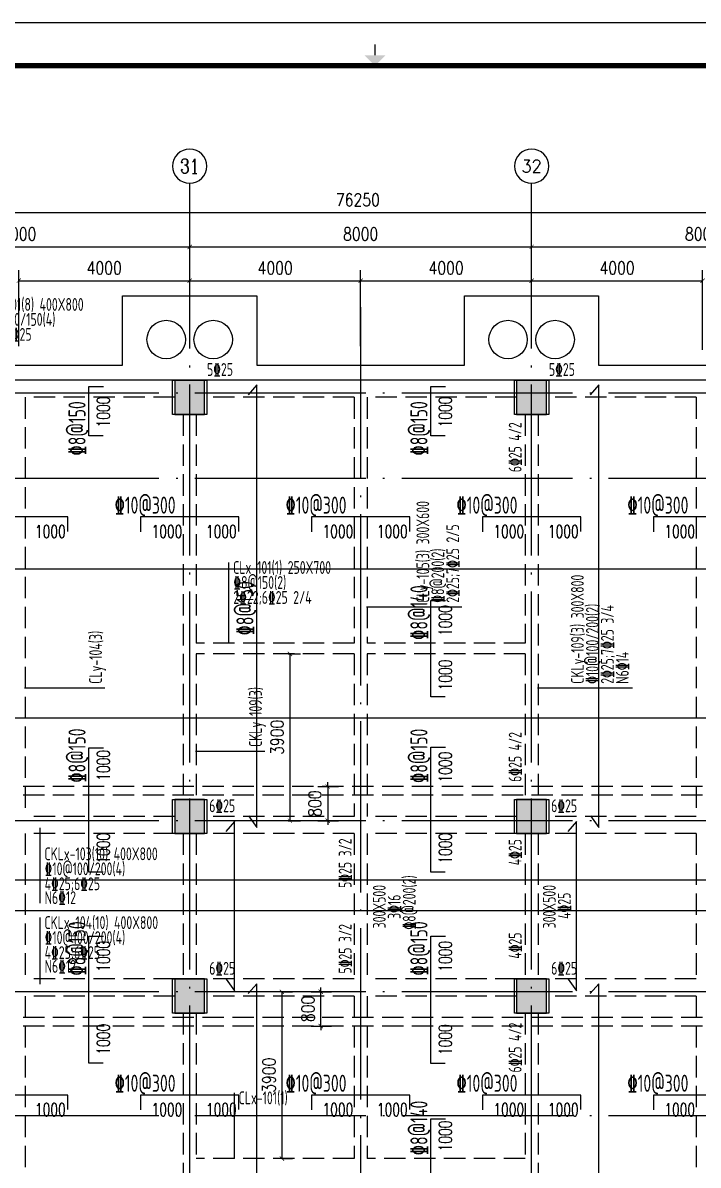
# Model space of a CAD drawing. Header units: millimetres. Extents: x 2998490 to 15040601, y 444546 to 7822218.
# Drawn here: x 14653362 to 14669164, y 7711356 to 7738064 of the extents above; entities that cross this region are included whole.
import ezdxf
from ezdxf.enums import TextEntityAlignment as Align

# ---------------------------------------------------------------- set-up
doc = ezdxf.new("R2010")
doc.units = ezdxf.units.MM
doc.header["$LTSCALE"] = 2000
doc.linetypes.add('DASH', pattern=[0.35, 0.25, -0.1])
doc.linetypes.add('DOTE', pattern=[2.42, 2, -0.2, 0.02, -0.2])
for name, color, linetype in [('3-AXIS', 3, 'Continuous'), ('3-AXIS_TEXT', 7, 'Continuous'), ('3-ban', 84, 'Continuous'), ('3-ban-rein', 1, 'Continuous'), ('3-ban-TEXT', 7, 'Continuous'), ('3-column-DOWN', 232, 'Continuous'), ('3-COLUMN-UP', 2, 'Continuous'), ('3-dote', 43, 'DOTE'), ('3-HATCH', 8, 'Continuous'), ('3-liang-rein-X', 54, 'Continuous'), ('3-liang-rein-Y', 130, 'Continuous'), ('3-liang-R截面-X', 50, 'Continuous'), ('3-liang-R截面-Y', 70, 'Continuous'), ('3-liang-s-1', 44, 'Continuous'), ('3-liang-xu', 120, 'DASH'), ('3-装饰线脚', 7, 'Continuous'), ('AXIS', 3, 'Continuous'), ('AXIS_TEXT', 7, 'Continuous'), ('图框', 7, 'Continuous')]:
    doc.layers.add(name, color=color, linetype=linetype)
doc.layers.add('3-零部件', color=73, linetype='Continuous', lineweight=5)
doc.styles.add('_TCH_AXIS', font='COMPLEX', dxfattribs={"bigfont": 'GBCBIG'})
doc.styles.add('COMPLEX', font='COMPLEX')
doc.styles.add('DIM_FONT', font='SIMPLEX', dxfattribs={"width": 0.8, "bigfont": 'HZTXT'})
doc.styles.add('TJ1', font='tj-romans1.shx', dxfattribs={"width": 0.8, "bigfont": 'tj-hztxt1.shx'})
doc.styles.add('TSSD_Rein', font='Tssdeng.shx', dxfattribs={"width": 0.7, "bigfont": 'hztxt.shx'})
doc.dimstyles.new('DIMN100', dxfattribs={"dimtxt": 300, "dimasz": 100, "dimexe": 250, "dimexo": 300, "dimgap": 150, "dimtad": 1, "dimdec": 0, "dimzin": 0, "dimdsep": 46, "dimtxsty": 'DIM_FONT', "dimblk": 'ARCHTICK', "dimcen": 0.09, "dimclrt": 7, "dimazin": 2, "dimtfac": 1, "dimtdec": 0, "dimtix": 1, "dimtmove": 2, "dimatfit": 3, "dimldrblk": 'ARCHTICK', "dimfxl": 0, "dimtolj": 1, "dimtzin": 0, "dimarcsym": 0})

# ---------------------------------------------------------------- blocks, each defined once
blk = doc.blocks.new('TJAD_TK_A0')
at = {"layer": '图框'}
blk.add_line((2162, 399.3), (973, 399.3), dxfattribs=at)
at = {"layer": '图框', "const_width": 0.3}
blk.add_lwpolyline([(1567.5, 391.74), (1567.5, 394.24)], dxfattribs=at)
at = {"layer": '图框', "const_width": 1.2}
blk.add_lwpolyline([(2152, -431.7), (2152, 389.3), (998, 389.3), (998, -431.7)], close=True, dxfattribs=at)
at = {"layer": '图框'}
blk.add_solid([(1565, 391.74), (1570, 391.74), (1567.5, 389.24)], dxfattribs=at)
blk = doc.blocks.new('_ArchTick')
at = {"color": 0, "linetype": 'ByBlock', "const_width": 0.15}
blk.add_lwpolyline([(-0.5, -0.5), (0.5, 0.5)], dxfattribs=at)
blk = doc.blocks.new('*D201')
at = {"layer": 'AXIS', "color": 0, "lineweight": -2}
for p, q in [((14649267, 7732223), (14649267, 7733076)), ((14657267, 7732223), (14657267, 7733076)), ((14649267, 7732826), (14657267, 7732826))]:
    blk.add_line(p, q, dxfattribs=at)
at = {"layer": 'Defpoints', "color": 0}
for p in [(14657267, 7732826), (14649267, 7731923), (14657267, 7731923)]:
    blk.add_point(p, dxfattribs=at)
at = {"layer": 'AXIS', "color": 0, "lineweight": -2, "xscale": 100, "yscale": 100, "zscale": 100, "rotation": 180}
blk.add_blockref('_ArchTick', (14649267, 7732826), dxfattribs=at)
at = {"layer": 'AXIS', "color": 0, "lineweight": -2, "xscale": 100, "yscale": 100, "zscale": 100}
blk.add_blockref('_ArchTick', (14657267, 7732826), dxfattribs=at)
at = {"layer": 'AXIS', "color": 7, "insert": (14653267, 7733126), "char_height": 300, "attachment_point": 5, "style": 'DIM_FONT'}
blk.add_mtext('\\A1;8000', dxfattribs=at)
blk = doc.blocks.new('*D202')
at = {"layer": 'AXIS', "color": 0, "lineweight": -2}
for p, q in [((14657267, 7732223), (14657267, 7733076)), ((14665267, 7732223), (14665267, 7733076)), ((14657267, 7732826), (14665267, 7732826))]:
    blk.add_line(p, q, dxfattribs=at)
at = {"layer": 'Defpoints', "color": 0}
for p in [(14665267, 7732826), (14657267, 7731923), (14665267, 7731923)]:
    blk.add_point(p, dxfattribs=at)
at = {"layer": 'AXIS', "color": 0, "lineweight": -2, "xscale": 100, "yscale": 100, "zscale": 100, "rotation": 180}
blk.add_blockref('_ArchTick', (14657267, 7732826), dxfattribs=at)
at = {"layer": 'AXIS', "color": 0, "lineweight": -2, "xscale": 100, "yscale": 100, "zscale": 100}
blk.add_blockref('_ArchTick', (14665267, 7732826), dxfattribs=at)
at = {"layer": 'AXIS', "color": 7, "insert": (14661267, 7733126), "char_height": 300, "attachment_point": 5, "style": 'DIM_FONT'}
blk.add_mtext('\\A1;8000', dxfattribs=at)
blk = doc.blocks.new('*D203')
at = {"layer": 'AXIS', "color": 0, "lineweight": -2}
for p, q in [((14665267, 7732223), (14665267, 7733076)), ((14673267, 7732223), (14673267, 7733076)), ((14665267, 7732826), (14673267, 7732826))]:
    blk.add_line(p, q, dxfattribs=at)
at = {"layer": 'Defpoints', "color": 0}
for p in [(14673267, 7732826), (14665267, 7731923), (14673267, 7731923)]:
    blk.add_point(p, dxfattribs=at)
at = {"layer": 'AXIS', "color": 0, "lineweight": -2, "xscale": 100, "yscale": 100, "zscale": 100, "rotation": 180}
blk.add_blockref('_ArchTick', (14665267, 7732826), dxfattribs=at)
at = {"layer": 'AXIS', "color": 0, "lineweight": -2, "xscale": 100, "yscale": 100, "zscale": 100}
blk.add_blockref('_ArchTick', (14673267, 7732826), dxfattribs=at)
at = {"layer": 'AXIS', "color": 7, "insert": (14669267, 7733126), "char_height": 300, "attachment_point": 5, "style": 'DIM_FONT'}
blk.add_mtext('\\A1;8000', dxfattribs=at)
blk = doc.blocks.new('*D211')
at = {"layer": 'AXIS', "color": 0, "lineweight": -2}
for p, q in [((14619017, 7731423), (14619017, 7733876)), ((14695267, 7731423), (14695267, 7733876)), ((14619017, 7733626), (14695267, 7733626))]:
    blk.add_line(p, q, dxfattribs=at)
at = {"layer": 'Defpoints', "color": 0}
for p in [(14695267, 7733626), (14619017, 7731123), (14695267, 7731123)]:
    blk.add_point(p, dxfattribs=at)
at = {"layer": 'AXIS', "color": 0, "lineweight": -2, "xscale": 100, "yscale": 100, "zscale": 100, "rotation": 180}
blk.add_blockref('_ArchTick', (14619017, 7733626), dxfattribs=at)
at = {"layer": 'AXIS', "color": 0, "lineweight": -2, "xscale": 100, "yscale": 100, "zscale": 100}
blk.add_blockref('_ArchTick', (14695267, 7733626), dxfattribs=at)
at = {"layer": 'AXIS', "color": 7, "insert": (14661202, 7733926), "char_height": 300, "attachment_point": 5, "style": 'DIM_FONT'}
blk.add_mtext('\\A1;76250', dxfattribs=at)
blk = doc.blocks.new('_AXISO')
blk.add_circle((0, 0), 0.5)
at = {"layer": '3-AXIS_TEXT', "style": 'COMPLEX', "width": 1.041667}
blk.add_attdef('A', text='', height=0.56, dxfattribs=at).set_placement((-0.25, -0.28), (0.25, -0.28), align=Align.FIT)
blk = doc.blocks.new('*D1361')
at = {"layer": '3-零部件', "color": 0, "lineweight": -2}
for p, q in [((14653267, 7730507), (14653267, 7732285)), ((14657267, 7730507), (14657267, 7732285)), ((14653267, 7732035), (14657267, 7732035))]:
    blk.add_line(p, q, dxfattribs=at)
at = {"layer": 'Defpoints', "color": 0}
for p in [(14657267, 7732035), (14653267, 7730207), (14657267, 7730207)]:
    blk.add_point(p, dxfattribs=at)
at = {"layer": '3-零部件', "color": 0, "lineweight": -2, "xscale": 100, "yscale": 100, "zscale": 100, "rotation": 180}
blk.add_blockref('_ArchTick', (14653267, 7732035), dxfattribs=at)
at = {"layer": '3-零部件', "color": 0, "lineweight": -2, "xscale": 100, "yscale": 100, "zscale": 100}
blk.add_blockref('_ArchTick', (14657267, 7732035), dxfattribs=at)
at = {"layer": '3-零部件', "color": 7, "insert": (14655267, 7732335), "char_height": 300, "attachment_point": 5, "style": 'DIM_FONT'}
blk.add_mtext('\\A1;4000', dxfattribs=at)
blk = doc.blocks.new('*D1362')
at = {"layer": '3-零部件', "color": 0, "lineweight": -2}
for p, q in [((14657267, 7730507), (14657267, 7732285)), ((14661267, 7730507), (14661267, 7732285)), ((14657267, 7732035), (14661267, 7732035))]:
    blk.add_line(p, q, dxfattribs=at)
at = {"layer": 'Defpoints', "color": 0}
for p in [(14661267, 7732035), (14657267, 7730207), (14661267, 7730207)]:
    blk.add_point(p, dxfattribs=at)
at = {"layer": '3-零部件', "color": 0, "lineweight": -2, "xscale": 100, "yscale": 100, "zscale": 100, "rotation": 180}
blk.add_blockref('_ArchTick', (14657267, 7732035), dxfattribs=at)
at = {"layer": '3-零部件', "color": 0, "lineweight": -2, "xscale": 100, "yscale": 100, "zscale": 100}
blk.add_blockref('_ArchTick', (14661267, 7732035), dxfattribs=at)
at = {"layer": '3-零部件', "color": 7, "insert": (14659267, 7732335), "char_height": 300, "attachment_point": 5, "style": 'DIM_FONT'}
blk.add_mtext('\\A1;4000', dxfattribs=at)
blk = doc.blocks.new('*D1363')
at = {"layer": '3-零部件', "color": 0, "lineweight": -2}
for p, q in [((14661267, 7730507), (14661267, 7732285)), ((14665267, 7730507), (14665267, 7732285)), ((14661267, 7732035), (14665267, 7732035))]:
    blk.add_line(p, q, dxfattribs=at)
at = {"layer": 'Defpoints', "color": 0}
for p in [(14665267, 7732035), (14661267, 7730207), (14665267, 7730207)]:
    blk.add_point(p, dxfattribs=at)
at = {"layer": '3-零部件', "color": 0, "lineweight": -2, "xscale": 100, "yscale": 100, "zscale": 100, "rotation": 180}
blk.add_blockref('_ArchTick', (14661267, 7732035), dxfattribs=at)
at = {"layer": '3-零部件', "color": 0, "lineweight": -2, "xscale": 100, "yscale": 100, "zscale": 100}
blk.add_blockref('_ArchTick', (14665267, 7732035), dxfattribs=at)
at = {"layer": '3-零部件', "color": 7, "insert": (14663267, 7732335), "char_height": 300, "attachment_point": 5, "style": 'DIM_FONT'}
blk.add_mtext('\\A1;4000', dxfattribs=at)
blk = doc.blocks.new('*D1366')
at = {"layer": '3-零部件', "color": 0, "lineweight": -2}
for p, q in [((14665267, 7730457), (14665267, 7732285)), ((14669267, 7730419), (14669267, 7732285)), ((14665267, 7732035), (14669267, 7732035))]:
    blk.add_line(p, q, dxfattribs=at)
at = {"layer": 'Defpoints', "color": 0}
for p in [(14669267, 7732035), (14665267, 7730157), (14669267, 7730119)]:
    blk.add_point(p, dxfattribs=at)
at = {"layer": '3-零部件', "color": 0, "lineweight": -2, "xscale": 100, "yscale": 100, "zscale": 100, "rotation": 180}
blk.add_blockref('_ArchTick', (14665267, 7732035), dxfattribs=at)
at = {"layer": '3-零部件', "color": 0, "lineweight": -2, "xscale": 100, "yscale": 100, "zscale": 100}
blk.add_blockref('_ArchTick', (14669267, 7732035), dxfattribs=at)
at = {"layer": '3-零部件', "color": 7, "insert": (14667267, 7732335), "char_height": 300, "attachment_point": 5, "style": 'DIM_FONT'}
blk.add_mtext('\\A1;4000', dxfattribs=at)
blk = doc.blocks.new('*D1795')
at = {"layer": '3-ban', "color": 0, "lineweight": -2}
for p, q in [((14659567, 7723309), (14659862, 7723309)), ((14659612, 7723309), (14659612, 7719409)), ((14659567, 7719409), (14659862, 7719409))]:
    blk.add_line(p, q, dxfattribs=at)
at = {"layer": 'Defpoints', "color": 0}
for p in [(14659267, 7723309), (14659267, 7719409), (14659612, 7719409)]:
    blk.add_point(p, dxfattribs=at)
at = {"layer": '3-ban', "color": 0, "lineweight": -2, "xscale": 100, "yscale": 100, "zscale": 100}
for p, rotation in [((14659612, 7723309), 90), ((14659612, 7719409), 270)]:
    blk.add_blockref('_ArchTick', p, dxfattribs=dict(at, rotation=rotation))
at = {"layer": '3-ban', "color": 7, "insert": (14659312, 7721359), "char_height": 300, "attachment_point": 5, "rotation": 90, "style": 'DIM_FONT'}
blk.add_mtext('\\A1;3900', dxfattribs=at)
blk = doc.blocks.new('*D1796')
at = {"layer": '3-ban', "color": 0, "lineweight": -2}
for p, q in [((14659424, 7715409), (14659424, 7711509)), ((14659426, 7715409), (14659674, 7715409)), ((14659426, 7711509), (14659674, 7711509))]:
    blk.add_line(p, q, dxfattribs=at)
at = {"layer": 'Defpoints', "color": 0}
for p in [(14659126, 7715409), (14659126, 7711509), (14659424, 7711509)]:
    blk.add_point(p, dxfattribs=at)
at = {"layer": '3-ban', "color": 0, "lineweight": -2, "xscale": 100, "yscale": 100, "zscale": 100}
for p, rotation in [((14659424, 7715409), 90), ((14659424, 7711509), 270)]:
    blk.add_blockref('_ArchTick', p, dxfattribs=dict(at, rotation=rotation))
at = {"layer": '3-ban', "color": 7, "insert": (14659124, 7713459), "char_height": 300, "attachment_point": 5, "rotation": 90, "style": 'DIM_FONT'}
blk.add_mtext('\\A1;3900', dxfattribs=at)
blk = doc.blocks.new('*D1797')
at = {"layer": '3-ban', "color": 0, "lineweight": -2}
for p, q in [((14660264, 7720209), (14660746, 7720209)), ((14660496, 7720209), (14660496, 7720309)), ((14660496, 7720209), (14660496, 7719409)), ((14660264, 7719409), (14660746, 7719409)), ((14660496, 7719409), (14660496, 7719309))]:
    blk.add_line(p, q, dxfattribs=at)
at = {"layer": 'Defpoints', "color": 0}
for p in [(14659964, 7720209), (14659964, 7719409), (14660496, 7719409)]:
    blk.add_point(p, dxfattribs=at)
at = {"layer": '3-ban', "color": 0, "lineweight": -2, "xscale": 100, "yscale": 100, "zscale": 100}
for p, rotation in [((14660496, 7720209), 270), ((14660496, 7719409), 90)]:
    blk.add_blockref('_ArchTick', p, dxfattribs=dict(at, rotation=rotation))
at = {"layer": '3-ban', "color": 7, "insert": (14660196, 7719809), "char_height": 300, "attachment_point": 5, "rotation": 90, "style": 'DIM_FONT'}
blk.add_mtext('\\A1;800', dxfattribs=at)
blk = doc.blocks.new('*D1798')
at = {"layer": '3-ban', "color": 0, "lineweight": -2}
for p, q in [((14660105, 7715409), (14660584, 7715409)), ((14660334, 7715409), (14660334, 7715509)), ((14660334, 7714609), (14660334, 7715409)), ((14660105, 7714609), (14660584, 7714609)), ((14660334, 7714609), (14660334, 7714509))]:
    blk.add_line(p, q, dxfattribs=at)
at = {"layer": 'Defpoints', "color": 0}
for p in [(14659805, 7715409), (14660334, 7715409), (14659805, 7714609)]:
    blk.add_point(p, dxfattribs=at)
at = {"layer": '3-ban', "color": 0, "lineweight": -2, "xscale": 100, "yscale": 100, "zscale": 100}
for p, rotation in [((14660334, 7715409), 270), ((14660334, 7714609), 90)]:
    blk.add_blockref('_ArchTick', p, dxfattribs=dict(at, rotation=rotation))
at = {"layer": '3-ban', "color": 7, "insert": (14660034, 7715009), "char_height": 300, "attachment_point": 5, "rotation": 90, "style": 'DIM_FONT'}
blk.add_mtext('\\A1;800', dxfattribs=at)

msp = doc.modelspace()

# ---------------------------------------------------------------- hatches: boundary and pattern name
at = {"layer": '3-HATCH'}
for points in [[(14657616.8, 7729708.7), (14656916.8, 7729708.7), (14656916.8, 7728908.7), (14657616.8, 7728908.7)], [(14665616.8, 7729708.7), (14664916.8, 7729708.7), (14664916.8, 7728908.7), (14665616.8, 7728908.7)], [(14657616.8, 7719908.7), (14656916.8, 7719908.7), (14656916.8, 7719108.7), (14657616.8, 7719108.7)], [(14665616.8, 7719908.7), (14664916.8, 7719908.7), (14664916.8, 7719108.7), (14665616.8, 7719108.7)], [(14657616.8, 7715708.7), (14656916.8, 7715708.7), (14656916.8, 7714908.7), (14657616.8, 7714908.7)], [(14665616.8, 7715708.7), (14664916.8, 7715708.7), (14664916.8, 7714908.7), (14665616.8, 7714908.7)]]:
    msp.add_hatch(color=256, dxfattribs=at).paths.add_polyline_path(points)

# ---------------------------------------------------------------- linework, layer by layer
at = {"layer": '3-AXIS', "color": 15, "linetype": 'DOTE'}
for p, q in [((14657266.8, 7701408.7), (14657266.8, 7731923.2)), ((14665266.8, 7701408.7), (14665266.8, 7731923.2)), ((14695266.8, 7729408.7), (14614408.5, 7729408.7)), ((14695266.8, 7727408.7), (14614408.5, 7727408.7)), ((14695266.8, 7719408.7), (14614408.5, 7719408.7)), ((14695266.8, 7715408.7), (14614408.5, 7715408.7)), ((14695266.8, 7712508.7), (14614408.5, 7712508.7))]:
    msp.add_line(p, q, dxfattribs=at)
at = {"layer": '3-ban-rein'}
for points in [[(14655245.3, 7728408.7), (14654907.3, 7728408.7), (14654907.3, 7729558.7), (14655253.3, 7729558.7)], [(14658643.5, 7719524.8), (14658837, 7719251.1), (14658837, 7729599), (14658633.9, 7729369.6)], [(14663245.3, 7728408.7), (14662907.3, 7728408.7), (14662907.3, 7729558.7), (14663253.3, 7729558.7)], [(14666643.5, 7719524.8), (14666837, 7719251.1), (14666837, 7729599), (14666633.9, 7729369.6)], [(14654416.8, 7726172.4), (14654416.8, 7726510.4), (14652116.8, 7726510.4), (14652116.8, 7726164.4)], [(14658416.8, 7726172.4), (14658416.8, 7726510.4), (14656116.8, 7726510.4), (14656116.8, 7726164.4)], [(14662416.8, 7726172.4), (14662416.8, 7726510.4), (14660116.8, 7726510.4), (14660116.8, 7726164.4)], [(14666416.8, 7726172.4), (14666416.8, 7726510.4), (14664116.8, 7726510.4), (14664116.8, 7726164.4)], [(14670416.8, 7726172.4), (14670416.8, 7726510.4), (14668116.8, 7726510.4), (14668116.8, 7726164.4)], [(14681410.6, 7724952.1), (14681410.6, 7725290), (14618819.5, 7725290), (14618819.5, 7724944)], [(14663245.3, 7722308.7), (14662907.3, 7722308.7), (14662907.3, 7724558.7), (14663253.3, 7724558.7)], [(14681204.9, 7722000.5), (14681478.5, 7721807.1), (14618817.4, 7721807.1), (14619046.8, 7722010.1)], [(14655245.3, 7718208.7), (14654907.3, 7718208.7), (14654907.3, 7721116.1), (14655253.3, 7721116.1)], [(14663245.3, 7718208.7), (14662907.3, 7718208.7), (14662907.3, 7721131.3), (14663253.3, 7721131.3)], [(14658122.7, 7715704.5), (14658316.1, 7715430.8), (14658316.1, 7719388.1), (14658113, 7719158.7)], [(14666122.7, 7715704.5), (14666316.1, 7715430.8), (14666316.1, 7719388.1), (14666113, 7719158.7)], [(14691410.6, 7717685), (14691410.6, 7718023), (14618833.6, 7718023), (14618833.6, 7717677)], [(14691204.9, 7717492.6), (14691478.5, 7717299.1), (14618817.4, 7717299.1), (14619046.8, 7717502.2)], [(14655245.3, 7713743.4), (14654907.3, 7713743.4), (14654907.3, 7716708.7), (14655253.3, 7716708.7)], [(14663245.3, 7713732.4), (14662907.3, 7713732.4), (14662907.3, 7716708.7), (14663253.3, 7716708.7)], [(14658643.5, 7705524.8), (14658837, 7705251.1), (14658837, 7715599), (14658633.9, 7715369.6)], [(14666643.5, 7705524.8), (14666837, 7705251.1), (14666837, 7715599), (14666633.9, 7715369.6)], [(14654416.8, 7712656.1), (14654416.8, 7712994), (14652116.8, 7712994), (14652116.8, 7712648)], [(14658416.8, 7712656.1), (14658416.8, 7712994), (14656116.8, 7712994), (14656116.8, 7712648)], [(14662416.8, 7712656.1), (14662416.8, 7712994), (14660116.8, 7712994), (14660116.8, 7712648)], [(14666416.8, 7712656.1), (14666416.8, 7712994), (14664116.8, 7712994), (14664116.8, 7712648)], [(14670416.8, 7712656.1), (14670416.8, 7712994), (14668116.8, 7712994), (14668116.8, 7712648)], [(14663245.3, 7710258.7), (14662907.3, 7710258.7), (14662907.3, 7712437.4), (14663253.3, 7712437.4)]]:
    msp.add_lwpolyline(points, dxfattribs=at)
at = {"layer": '3-column-DOWN'}
for points in [[(14657666.8, 7728908.7), (14656866.8, 7728908.7), (14656866.8, 7729708.7), (14657666.8, 7729708.7)], [(14665666.8, 7728908.7), (14664866.8, 7728908.7), (14664866.8, 7729708.7), (14665666.8, 7729708.7)], [(14657666.8, 7719108.7), (14656866.8, 7719108.7), (14656866.8, 7719908.7), (14657666.8, 7719908.7)], [(14665666.8, 7719108.7), (14664866.8, 7719108.7), (14664866.8, 7719908.7), (14665666.8, 7719908.7)], [(14657666.8, 7714908.7), (14656866.8, 7714908.7), (14656866.8, 7715708.7), (14657666.8, 7715708.7)], [(14665666.8, 7714908.7), (14664866.8, 7714908.7), (14664866.8, 7715708.7), (14665666.8, 7715708.7)]]:
    msp.add_lwpolyline(points, close=True, dxfattribs=at)
at = {"layer": '3-COLUMN-UP'}
for points in [[(14657616.8, 7729708.7), (14656916.8, 7729708.7), (14656916.8, 7728908.7), (14657616.8, 7728908.7)], [(14665616.8, 7729708.7), (14664916.8, 7729708.7), (14664916.8, 7728908.7), (14665616.8, 7728908.7)], [(14657616.8, 7719908.7), (14656916.8, 7719908.7), (14656916.8, 7719108.7), (14657616.8, 7719108.7)], [(14665616.8, 7719908.7), (14664916.8, 7719908.7), (14664916.8, 7719108.7), (14665616.8, 7719108.7)], [(14657616.8, 7715708.7), (14656916.8, 7715708.7), (14656916.8, 7714908.7), (14657616.8, 7714908.7)], [(14665616.8, 7715708.7), (14664916.8, 7715708.7), (14664916.8, 7714908.7), (14665616.8, 7714908.7)]]:
    msp.add_lwpolyline(points, close=True, dxfattribs=at)
at = {"layer": '3-dote'}
msp.add_line((14661266.8, 7731413.9), (14661266.8, 7703232.3), dxfattribs=at)
at = {"layer": '3-liang-R截面-X'}
for p, q in [((14658175.3, 7725447.1), (14658175.3, 7723558.7)), ((14653760.1, 7719239.6), (14653760.1, 7717484.9)), ((14653760.1, 7717144.3), (14653760.1, 7715587.8)), ((14658304.3, 7713047.1), (14658304.3, 7711508.7))]:
    msp.add_line(p, q, dxfattribs=at)
at = {"layer": '3-liang-R截面-Y'}
for p, q in [((14663632.3, 7724402.5), (14661402.3, 7724402.5)), ((14655282.3, 7722506.4), (14653402.3, 7722506.4)), ((14667631.1, 7722506.4), (14665401.1, 7722506.4)), ((14659023.3, 7721029.7), (14657401.1, 7721029.7))]:
    msp.add_line(p, q, dxfattribs=at)
at = {"layer": '3-liang-s-1'}
msp.add_lwpolyline([(14695477.1, 7709573), (14692341.3, 7712708.7), (14691566.8, 7712708.7), (14691566.8, 7727708.7), (14681566.8, 7727708.7), (14681566.8, 7729708.7), (14618716.8, 7729708.7), (14618716.8, 7705108.7), (14681566.8, 7705108.7), (14681566.8, 7707108.7), (14685027.1, 7707108.7), (14685027.1, 7705244.4), (14688087.8, 7702183.7), (14692416.3, 7702183.7), (14695477.1, 7705244.4), (14695477.1, 7709573)], dxfattribs=at)
at = {"layer": '3-liang-xu'}
for p, q in [((14656916.8, 7729708.7), (14649616.8, 7729708.7)), ((14664916.8, 7729708.7), (14657616.8, 7729708.7)), ((14672916.8, 7729708.7), (14665616.8, 7729708.7)), ((14656916.8, 7729308.7), (14653416.8, 7729308.7)), ((14653416.8, 7729308.7), (14653416.8, 7719508.7)), ((14661116.8, 7729308.7), (14657616.8, 7729308.7)), ((14661116.8, 7729308.7), (14661116.8, 7723558.7)), ((14664916.8, 7729308.7), (14661416.8, 7729308.7)), ((14661416.8, 7729308.7), (14661416.8, 7723558.7)), ((14669116.8, 7729308.7), (14665616.8, 7729308.7)), ((14669116.8, 7729308.7), (14669116.8, 7719508.7)), ((14657116.8, 7728908.7), (14657116.8, 7719908.7)), ((14657416.8, 7728908.7), (14657416.8, 7723558.7)), ((14665116.8, 7728908.7), (14665116.8, 7723558.7)), ((14665416.8, 7728908.7), (14665416.8, 7719908.7)), ((14661116.8, 7723558.7), (14657416.8, 7723558.7)), ((14665116.8, 7723558.7), (14661416.8, 7723558.7)), ((14657416.8, 7723308.7), (14657416.8, 7719908.7)), ((14661116.8, 7723308.7), (14657416.8, 7723308.7)), ((14661116.8, 7723308.7), (14661116.8, 7719508.7)), ((14665116.8, 7723308.7), (14661416.8, 7723308.7)), ((14661416.8, 7723308.7), (14661416.8, 7719508.7)), ((14665116.8, 7723308.7), (14665116.8, 7719908.7)), ((14681166.8, 7720208.7), (14619016.8, 7720208.7)), ((14681166.8, 7720008.7), (14619016.8, 7720008.7)), ((14656916.8, 7719508.7), (14653416.8, 7719508.7)), ((14661116.8, 7719508.7), (14657616.8, 7719508.7)), ((14664916.8, 7719508.7), (14661416.8, 7719508.7)), ((14669116.8, 7719508.7), (14665616.8, 7719508.7)), ((14656916.8, 7719108.7), (14653416.8, 7719108.7)), ((14653416.8, 7719108.7), (14653416.8, 7715708.7)), ((14657116.8, 7719108.7), (14657116.8, 7715708.7)), ((14657416.8, 7719108.7), (14657416.8, 7715708.7)), ((14661116.8, 7719108.7), (14657616.8, 7719108.7)), ((14661116.8, 7719108.7), (14661116.8, 7715708.7)), ((14664916.8, 7719108.7), (14661416.8, 7719108.7)), ((14661416.8, 7719108.7), (14661416.8, 7715708.7)), ((14665116.8, 7719108.7), (14665116.8, 7715708.7)), ((14665416.8, 7719108.7), (14665416.8, 7715708.7)), ((14669116.8, 7719108.7), (14665616.8, 7719108.7)), ((14669116.8, 7719108.7), (14669116.8, 7715708.7)), ((14656916.8, 7715708.7), (14653416.8, 7715708.7)), ((14661116.8, 7715708.7), (14657616.8, 7715708.7)), ((14664916.8, 7715708.7), (14661416.8, 7715708.7)), ((14669116.8, 7715708.7), (14665616.8, 7715708.7)), ((14656916.8, 7715308.7), (14653416.8, 7715308.7)), ((14653416.8, 7715308.7), (14653416.8, 7705508.7)), ((14661116.8, 7715308.7), (14657616.8, 7715308.7)), ((14661116.8, 7715308.7), (14661116.8, 7711508.7)), ((14664916.8, 7715308.7), (14661416.8, 7715308.7)), ((14661416.8, 7715308.7), (14661416.8, 7711508.7)), ((14669116.8, 7715308.7), (14665616.8, 7715308.7)), ((14669116.8, 7715308.7), (14669116.8, 7705508.7)), ((14681166.8, 7714808.7), (14619016.8, 7714808.7)), ((14657116.8, 7714908.7), (14657116.8, 7705908.7)), ((14657416.8, 7714908.7), (14657416.8, 7711508.7)), ((14665116.8, 7714908.7), (14665116.8, 7711508.7)), ((14665416.8, 7714908.7), (14665416.8, 7705908.7)), ((14681166.8, 7714608.7), (14619016.8, 7714608.7)), ((14661116.8, 7711508.7), (14657416.8, 7711508.7)), ((14665116.8, 7711508.7), (14661416.8, 7711508.7))]:
    msp.add_line(p, q, dxfattribs=at)
at = {"layer": '3-装饰线脚'}
msp.add_lwpolyline([(14634836.8, 7730058.7), (14639696.8, 7730058.7), (14639696.8, 7731678.7), (14642836.8, 7731678.7), (14642836.8, 7730058.7), (14647696.8, 7730058.7), (14647698.2, 7731678.7), (14650836.8, 7731678.7), (14650836.8, 7730058.7), (14655696.8, 7730058.7), (14655698.2, 7731678.7), (14658836.8, 7731678.7), (14658836.8, 7730058.7), (14663696.8, 7730058.7), (14663698.2, 7731678.7), (14666835.4, 7731678.7), (14666835.4, 7730058.7), (14671696.8, 7730058.7)], dxfattribs=at)
for centre in [(14656716.8, 7730658.7), (14657816.8, 7730658.7), (14664716.8, 7730658.7), (14665816.8, 7730658.7)]:
    msp.add_circle(centre, 450, dxfattribs=at)
at = {"layer": 'AXIS'}
for p, q in [((14657266.8, 7731923.2), (14657266.8, 7734312.9)), ((14665266.8, 7731923.2), (14665266.8, 7734312.9))]:
    msp.add_line(p, q, dxfattribs=at)

# ---------------------------------------------------------------- block references
ref = msp.add_blockref('_AXISO', (14657266.8, 7734712.9), dxfattribs=dict(at, xscale=-800, yscale=800, zscale=800, rotation=179.9999999998666))
ref.add_attrib('A', '31', dxfattribs={"layer": 'AXIS_TEXT', "height": 336, "rotation": 360, "style": '_TCH_AXIS'}).set_placement((14657042.8, 7734544.9), (14657490.8, 7734544.9), align=Align.FIT)
ref = msp.add_blockref('_AXISO', (14665266.8, 7734712.9), dxfattribs=dict(at, xscale=-800, yscale=800, zscale=800, rotation=179.9999999998666))
ref.add_attrib('A', '32', dxfattribs={"layer": 'AXIS_TEXT', "height": 300.65, "rotation": 360, "style": '_TCH_AXIS'}).set_placement((14665030.6, 7734562.5), (14665503.1, 7734562.5), align=Align.FIT)
at = {"layer": '图框', "xscale": 100, "yscale": 100, "zscale": 100}
msp.add_blockref('TJAD_TK_A0', (14504849.7, 7698133.9), dxfattribs=at)

# ---------------------------------------------------------------- texts
at = {"layer": '3-ban', "style": 'TSSD_Rein', "width": 0.7}
for s, rotation, p in [('%%1328@150', 89.99419, (14654830.3, 7727947.5, -5065)), ('%%1328@150', 89.99419, (14662830.3, 7727947.5, -5065)), ('%%13210@300', 0.00581, (14655508.9, 7726587.3, -5065)), ('%%13210@300', 0.00581, (14659508.9, 7726587.3, -5065)), ('%%13210@300', 0.00581, (14663508.9, 7726587.3, -5065)), ('%%13210@300', 0.00581, (14667508.9, 7726587.3, -5065)), ('%%1328@150', 89.99419, (14658759.9, 7723740.2, -5065)), ('%%1328@140', 89.99419, (14662830.3, 7723637.3, -5065)), ('%%1328@150', 89.99419, (14654830.3, 7720297, -5065)), ('%%1328@150', 89.99419, (14662830.3, 7720291, -5065)), ('%%1328@150', 89.99419, (14654830.3, 7715787.3, -5065)), ('%%1328@150', 89.99419, (14662830.3, 7715787.3, -5065)), ('%%13210@300', 0.00581, (14655508.9, 7713070.9, -5065)), ('%%13210@300', 0.00581, (14659508.9, 7713070.9, -5065)), ('%%13210@300', 0.00581, (14663508.9, 7713070.9, -5065)), ('%%13210@300', 0.00581, (14667508.9, 7713070.9, -5065)), ('%%1328@140', 89.99419, (14662830.3, 7711587.3, -5065))]:
    msp.add_text(s, height=400, rotation=rotation, dxfattribs=at).set_placement(p)
at = {"layer": '3-ban-TEXT', "style": 'TJ1', "width": 0.7}
for p in [(14655397.2, 7728605.6), (14663397.2, 7728605.6), (14663397.2, 7723728.6), (14663397.2, 7722455.6), (14655397.2, 7720341.6), (14663397.2, 7720301.1), (14655397.2, 7718405.6), (14663397.2, 7718405.6), (14655397.2, 7715878.6), (14663397.2, 7715878.6), (14655397.2, 7713940.4), (14663397.2, 7713929.4), (14663397.2, 7711678.6)]:
    msp.add_text('1000', height=300, rotation=90, dxfattribs=at).set_placement(p)
for p in [(14653646.5, 7726020.5), (14656373.5, 7726020.5), (14657646.5, 7726020.5), (14660373.5, 7726020.5), (14661646.5, 7726020.5), (14664373.5, 7726020.5), (14665646.5, 7726020.5), (14668373.5, 7726020.5), (14653646.5, 7712504.1), (14656373.5, 7712504.1), (14657646.5, 7712504.1), (14660373.5, 7712504.1), (14661646.5, 7712504.1), (14664373.5, 7712504.1), (14665646.5, 7712504.1), (14668373.5, 7712504.1)]:
    msp.add_text('1000', height=300, dxfattribs=at).set_placement(p)
at = {"layer": '3-liang-rein-X', "style": 'TSSD_Rein', "width": 0.7}
for s, p in [('%%13210@100/150(4)', (14652266.7, 7730979.4)), ('4%%13225;4%%13225', (14652266.7, 7730629.5)), ('5%%13225', (14657672.3, 7729808.7)), ('5%%13225', (14665672.3, 7729808.7)), ('%%1328@150(2)', (14658288.1, 7724829.4)), ('2%%13222;6%%13225 2/4', (14658288.1, 7724479.5)), ('6%%13225', (14657723.7, 7719608.7)), ('6%%13225', (14665723.7, 7719608.7)), ('%%13210@100/200(4)', (14653872.9, 7718134.7)), ('4%%13225;6%%13225', (14653872.9, 7717784.7)), ('N6%%13212', (14653872.9, 7717460.5)), ('%%13210@100/200(4)', (14653872.9, 7716526.7)), ('4%%13225;6%%13225', (14653872.9, 7716176.7)), ('N6%%13212', (14653872.9, 7715854.3)), ('6%%13225', (14657723.7, 7715808.7)), ('6%%13225', (14665723.7, 7715808.7))]:
    msp.add_text(s, height=300, dxfattribs=at).set_placement(p)
at = {"layer": '3-liang-rein-Y', "style": 'TSSD_Rein', "width": 0.7}
for s, p in [('6%%13225 4/2', (14665031.4, 7727557.8)), ('2%%13225;7%%13225 2/5', (14663571.7, 7724506.7)), ('%%1328@200(2)', (14663221.7, 7724506.7)), ('%%13210@100/200(2)', (14666838.8, 7722610.6)), ('2%%13225;7%%13225 3/4', (14667188.8, 7722610.6)), ('N6%%13214', (14667538.8, 7722610.6)), ('6%%13225 4/2', (14665031.4, 7720316.2)), ('5%%13225 3/2', (14661053.1, 7717837)), ('4%%13225', (14665031.4, 7718367.5)), ('%%1328@200(2)', (14662553.1, 7716865.3)), ('4%%13225', (14666181.4, 7717114.2)), ('3%%13216', (14662203.1, 7717114.2)), ('5%%13225 3/2', (14661053.1, 7715835.2)), ('4%%13225', (14665031.4, 7716182.8)), ('6%%13225 4/2', (14665031.4, 7713521.8))]:
    msp.add_text(s, height=300, rotation=90, dxfattribs=at).set_placement(p)
at = {"layer": '3-liang-R截面-X', "style": 'TSSD_Rein', "width": 0.7}
for s, p in [('CKLx-101(8) 400X800', (14652261.9, 7731329.4)), ('CLx-101(1) 250X700', (14658283.3, 7725179.4)), ('CKLx-103(10) 400X800', (14653868.1, 7718484.7)), ('CKLx-104(10) 400X800', (14653868.1, 7716876.7)), ('CLx-101(1)', (14658412.3, 7712779.4))]:
    msp.add_text(s, height=300, dxfattribs=at).set_placement(p)
at = {"layer": '3-liang-R截面-Y', "style": 'TSSD_Rein', "width": 0.7}
for s, p in [('CLy-105(3) 300X600', (14662871.7, 7724506.7)), ('CKLy-109(3) 300X800', (14666488.8, 7722610.6)), ('CLy-104(3)', (14655214.9, 7722610.6)), ('CKLy-109(3)', (14658955.9, 7721133.9)), ('300X500', (14661853.1, 7716891.5)), ('300X500', (14665831.4, 7716891.5))]:
    msp.add_text(s, height=300, rotation=90, dxfattribs=at).set_placement(p)

# ---------------------------------------------------------------- dimensions: what is measured, and where the dimension line sits
at = {"layer": '3-ban'}
for base, p1, p2, picture, middle in [((14659612.2, 7719408.7), (14659266.8, 7723308.7), (14659266.8, 7719408.7), '*D1795', (14659312.2, 7721358.7)), ((14660496.4, 7719408.7), (14659964.4, 7720208.7), (14659964.4, 7719408.7), '*D1797', (14660196.4, 7719808.7)), ((14659424, 7711508.7), (14659125.9, 7715408.7), (14659125.9, 7711508.7), '*D1796', (14659124, 7713458.7)), ((14660334, 7715408.7), (14659805.4, 7714608.7), (14659805.4, 7715408.7), '*D1798', (14660034, 7715008.7))]:
    dim = msp.add_linear_dim(base=base, p1=p1, p2=p2, angle=90, dimstyle='DIMN100', dxfattribs=at)
    dim.commit()
    dim.dimension.update_dxf_attribs({"geometry": picture, "text_midpoint": middle})
at = {"layer": '3-零部件'}
for base, p1, p2, picture, middle in [((14657266.8, 7732035.4), (14653266.8, 7730207.5), (14657266.8, 7730207.5), '*D1361', (14655266.8, 7732335.4)), ((14661266.8, 7732035.4), (14657266.8, 7730207.5), (14661266.8, 7730207.5), '*D1362', (14659266.8, 7732335.4)), ((14665266.8, 7732035.4), (14661266.8, 7730207.5), (14665266.8, 7730207.5), '*D1363', (14663266.8, 7732335.4)), ((14669266.8, 7732035.4), (14665266.8, 7730156.7), (14669266.8, 7730118.9), '*D1366', (14667266.8, 7732335.4))]:
    dim = msp.add_linear_dim(base=base, p1=p1, p2=p2, dimstyle='DIMN100', dxfattribs=at)
    dim.commit()
    dim.dimension.update_dxf_attribs({"geometry": picture, "text_midpoint": middle})
at = {"layer": 'AXIS'}
dim = msp.add_linear_dim(base=(14695266.8, 7733625.8), p1=(14619016.8, 7731123.2), p2=(14695266.8, 7731123.2), angle=360, dimstyle='DIMN100', dxfattribs=at)
dim.commit()
dim.dimension.update_dxf_attribs({"geometry": '*D211', "text_midpoint": (14661202.1, 7733925.8), "dimtype": 161})
for p1, p2, picture, middle in [((14649266.8, 7731923.2), (14657266.8, 7731923.2), '*D201', (14653266.8, 7733125.8)), ((14657266.8, 7731923.2), (14665266.8, 7731923.2), '*D202', (14661266.8, 7733125.8)), ((14665266.8, 7731923.2), (14673266.8, 7731923.2), '*D203', (14669266.8, 7733125.8))]:
    dim = msp.add_aligned_dim(p1=p1, p2=p2, distance=902.6, dimstyle='DIMN100', dxfattribs=at)
    dim.commit()
    dim.dimension.update_dxf_attribs({"geometry": picture, "text_midpoint": middle})

doc.saveas('drawing.dxf')
